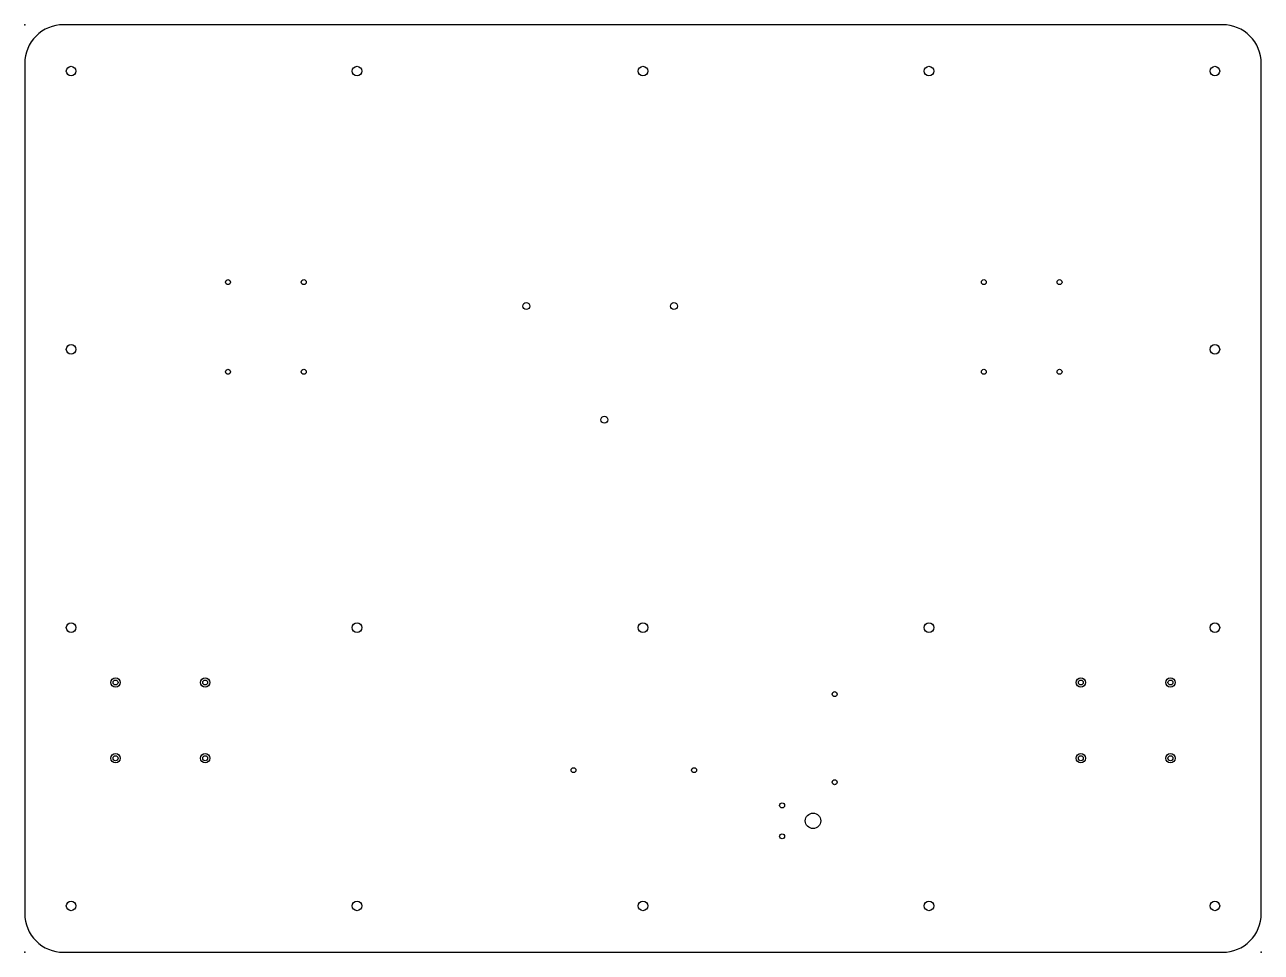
# Model space of a CAD drawing. Header units: millimetres. Extents: x 0 to 800, y 0 to 600.
import ezdxf

# ---------------------------------------------------------------- set-up
doc = ezdxf.new("R2010")
doc.units = ezdxf.units.MM
doc.layers.get('0').update_dxf_attribs({"linetype": 'CONTINUOUS'})

msp = doc.modelspace()

# ---------------------------------------------------------------- linework, layer by layer
msp.add_lwpolyline([(25, 0), (775, 0, 0.414214), (800, 25), (800, 575, 0.414214), (775, 600), (25, 600, 0.414214), (0, 575), (0, 25, 0.414214)], format="xyb", close=True)
for centre, radius in [((30, 570), 3.1), ((215, 570), 3.1), ((400, 570), 3.1), ((585, 570), 3.1), ((770, 570), 3.1), ((131.5, 433.5), 1.6), ((180.5, 433.5), 1.6), ((620.5, 433.5), 1.6), ((669.5, 433.5), 1.6), ((324.5, 417.99), 2.25), ((420, 418), 2.25), ((30, 390), 3.1), ((770, 390), 3.1), ((131.5, 375.5), 1.6), ((180.5, 375.5), 1.6), ((620.5, 375.5), 1.6), ((669.5, 375.5), 1.6), ((375, 344.5), 2.25), ((30, 210), 3.1), ((215, 210), 3.1), ((400, 210), 3.1), ((585, 210), 3.1), ((770, 210), 3.1), ((58.75, 174.5), 3), ((58.75, 174.5), 1.6), ((116.75, 174.5), 3), ((116.75, 174.5), 1.6), ((683.25, 174.5), 3), ((683.25, 174.5), 1.6), ((741.25, 174.5), 3), ((741.25, 174.5), 1.6), ((524, 167), 1.6), ((58.75, 125.5), 3), ((116.75, 125.5), 3), ((683.25, 125.5), 3), ((741.25, 125.5), 3), ((58.75, 125.5), 1.6), ((116.75, 125.5), 1.6), ((683.25, 125.5), 1.6), ((741.25, 125.5), 1.6), ((355.04, 117.8), 1.6), ((433.04, 117.8), 1.6), ((524, 110), 1.6), ((490, 95), 1.6), ((510, 85), 5), ((490, 75), 1.6), ((30, 30), 3.1), ((215, 30), 3.1), ((400, 30), 3.1), ((585, 30), 3.1), ((770, 30), 3.1)]:
    msp.add_circle(centre, radius)
for p in [(0, 600), (0, 0), (0, 0), (800, 0)]:
    msp.add_point(p)

doc.saveas('drawing.dxf')
